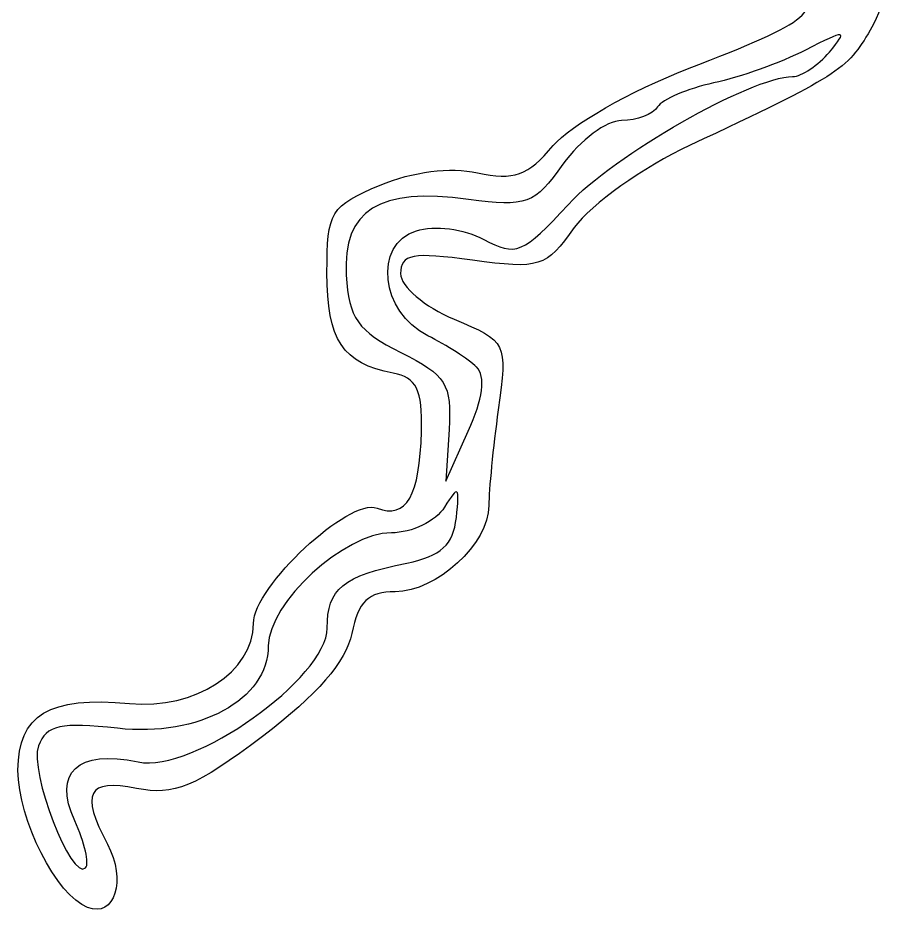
# Model space of a CAD drawing. Extents: x 10 to 184, y 190 to 292.
# Drawn here: x 133.13 to 136.362, y 199.964 to 203.301 of the extents above; entities that cross this region are included whole.
import ezdxf

# ---------------------------------------------------------------- set-up
doc = ezdxf.new("R2010")
doc.units = 0
doc.layers.add('Layer_1', color=7, linetype='CONTINUOUS')

msp = doc.modelspace()

# ---------------------------------------------------------------- linework, layer by layer
at = {"layer": 'Layer_1', "color": 7}
for points in [[(134.83133, 202.007081), (134.83126, 202.006641)], [(134.72933, 201.774741), (134.71723, 201.583671), (134.80093, 201.768741)]]:
    msp.add_lwpolyline(points, dxfattribs=at)
msp.add_lwpolyline([(133.3407, 200.324541)], close=True, dxfattribs=at)
for points in [[(136.27903, 203.590501), (136.36033, 203.419211), (136.36173, 203.381401), (136.29133, 203.256031)], [(135.6141, 203.112171), (136.08153, 203.292521), (136.12199, 203.327021), (136.01259, 203.451931)], [(136.29133, 203.256031), (136.20973, 203.110721), (136.16664, 203.083161), (135.62383, 202.829501)], [(136.1406, 203.174911), (136.2099, 203.258511), (136.2033, 203.259011), (136.0517, 203.181911)], [(136.0517, 203.181911), (135.9616, 203.135811), (135.80836, 203.081031), (135.71112, 203.060091)], [(136.00411, 203.084011), (136.03801, 203.084291), (136.09941, 203.125211), (136.1406, 203.174911)], [(135.11604, 202.827791), (135.17974, 202.903091), (135.40392, 203.031071), (135.6141, 203.112171)], [(135.17222, 202.610111), (135.33788, 202.790961), (135.84995, 203.082681), (136.00411, 203.084011)], [(135.71112, 203.060091), (135.61392, 203.039191), (135.52031, 202.999291), (135.50318, 202.971591)], [(135.50318, 202.971591), (135.48608, 202.943891), (135.42598, 202.921191), (135.36979, 202.921191)], [(135.36979, 202.921191), (135.31359, 202.921191), (135.21551, 202.848091), (135.15193, 202.758831)], [(134.83508, 202.727101), (134.96961, 202.697501), (135.02156, 202.716201), (135.11604, 202.827791)], [(135.62383, 202.829501), (135.44899, 202.747801), (135.25558, 202.610221), (135.19403, 202.523771)], [(135.15193, 202.758831), (135.04611, 202.610221), (135.01643, 202.599191), (134.80154, 202.628651)], [(134.4733, 202.681101), (134.59457, 202.731801), (134.73334, 202.749401), (134.83508, 202.727101)], [(134.27657, 202.357131), (134.27657, 202.583161), (134.28937, 202.604261), (134.4733, 202.681101)], [(134.80154, 202.628651), (134.47089, 202.673951), (134.33367, 202.588751), (134.34801, 202.346991)], [(134.85809, 202.480071), (134.97836, 202.415671), (135.0038, 202.426271), (135.17222, 202.610111)], [(134.60836, 202.512371), (134.67486, 202.533471), (134.7849, 202.519371), (134.85809, 202.480071)], [(135.19403, 202.523771), (135.08902, 202.376301), (135.06568, 202.368861), (134.81585, 202.403221)], [(134.65056, 202.123101), (134.47443, 202.210401), (134.44724, 202.461231), (134.60836, 202.512371)], [(134.81585, 202.403221), (134.59411, 202.433721), (134.5496, 202.425421), (134.5496, 202.353521)], [(134.52224, 201.984271), (134.3346, 202.019171), (134.27657, 202.107221), (134.27657, 202.357131)], [(134.5496, 202.353521), (134.5496, 202.305921), (134.6385, 202.230081), (134.74805, 202.184321)], [(134.34801, 202.346991), (134.35701, 202.188561), (134.39161, 202.140161), (134.5504, 202.061051)], [(134.74805, 202.184321), (134.94467, 202.102121), (134.94618, 202.099021), (134.91183, 201.848411)], [(134.83126, 202.006641), (134.80196, 202.035941), (134.72065, 202.088341), (134.65056, 202.123101)], [(134.5504, 202.061051), (134.71927, 201.976851), (134.74006, 201.943611), (134.72933, 201.774741)], [(134.62693, 201.769611), (134.63093, 201.922781), (134.60833, 201.968281), (134.52224, 201.984271)], [(134.80093, 201.768741), (134.85533, 201.889061), (134.86593, 201.972441), (134.83133, 202.007081)], [(134.91183, 201.848411), (134.89273, 201.709271), (134.87713, 201.549721), (134.87713, 201.493861)], [(134.4623, 201.483781), (134.5712, 201.441981), (134.62136, 201.529081), (134.62693, 201.769611)], [(134.7565, 201.448811), (134.7696, 201.565521), (134.7635, 201.570661), (134.7128, 201.487711)], [(134.00361, 201.056151), (134.00361, 201.192621), (134.3586, 201.523581), (134.4623, 201.483781)], [(134.7128, 201.487711), (134.6805, 201.435211), (134.59162, 201.392211), (134.51535, 201.392211)], [(134.87713, 201.493861), (134.87713, 201.351661), (134.68378, 201.173921), (134.5291, 201.173921)], [(134.57284, 201.280091), (134.69995, 201.305891), (134.7451, 201.347391), (134.7565, 201.448811)], [(134.51535, 201.392211), (134.34201, 201.392211), (134.05893, 201.132211), (134.05893, 200.973011)], [(134.27734, 201.039241), (134.27734, 201.185271), (134.33414, 201.231591), (134.57284, 201.280091)], [(134.5291, 201.173921), (134.4304, 201.173921), (134.39206, 201.137021), (134.36848, 201.019081)], [(133.54393, 200.759521), (133.78835, 200.737021), (134.00361, 200.875971), (134.00361, 201.056151)], [(133.57656, 200.542611), (133.77797, 200.500411), (134.27734, 200.854251), (134.27734, 201.039241)], [(134.36848, 201.019081), (134.34758, 200.914401), (134.24028, 200.790831), (134.03738, 200.637641)], [(134.05893, 200.973011), (134.05893, 200.774061), (133.80135, 200.633431), (133.49931, 200.667481)], [(133.13012, 200.511661), (133.13012, 200.717961), (133.2453, 200.786951), (133.54393, 200.759521)], [(133.49931, 200.667481), (133.28935, 200.691181), (133.23535, 200.679181), (133.20596, 200.602681)], [(134.03738, 200.637641), (133.78785, 200.449241), (133.70908, 200.416671), (133.57019, 200.444451)], [(133.20596, 200.602681), (133.17026, 200.509581), (133.32916, 200.098351), (133.3809, 200.150091)], [(133.34076, 200.324491), (133.25856, 200.504971), (133.35076, 200.590031), (133.57656, 200.542611)], [(133.38862, 200.002801), (133.27307, 200.047101), (133.13012, 200.328541), (133.13012, 200.511661)], [(133.57019, 200.444451), (133.38861, 200.480751), (133.36059, 200.427351), (133.46192, 200.237981)], [(133.3809, 200.150091), (133.3957, 200.164891), (133.3779, 200.243391), (133.3407, 200.324541)], [(133.46192, 200.237981), (133.53322, 200.104681), (133.48942, 199.964121), (133.38862, 200.002801)]]:
    msp.add_open_spline(points, degree=3, dxfattribs=at)

doc.saveas('drawing.dxf')
